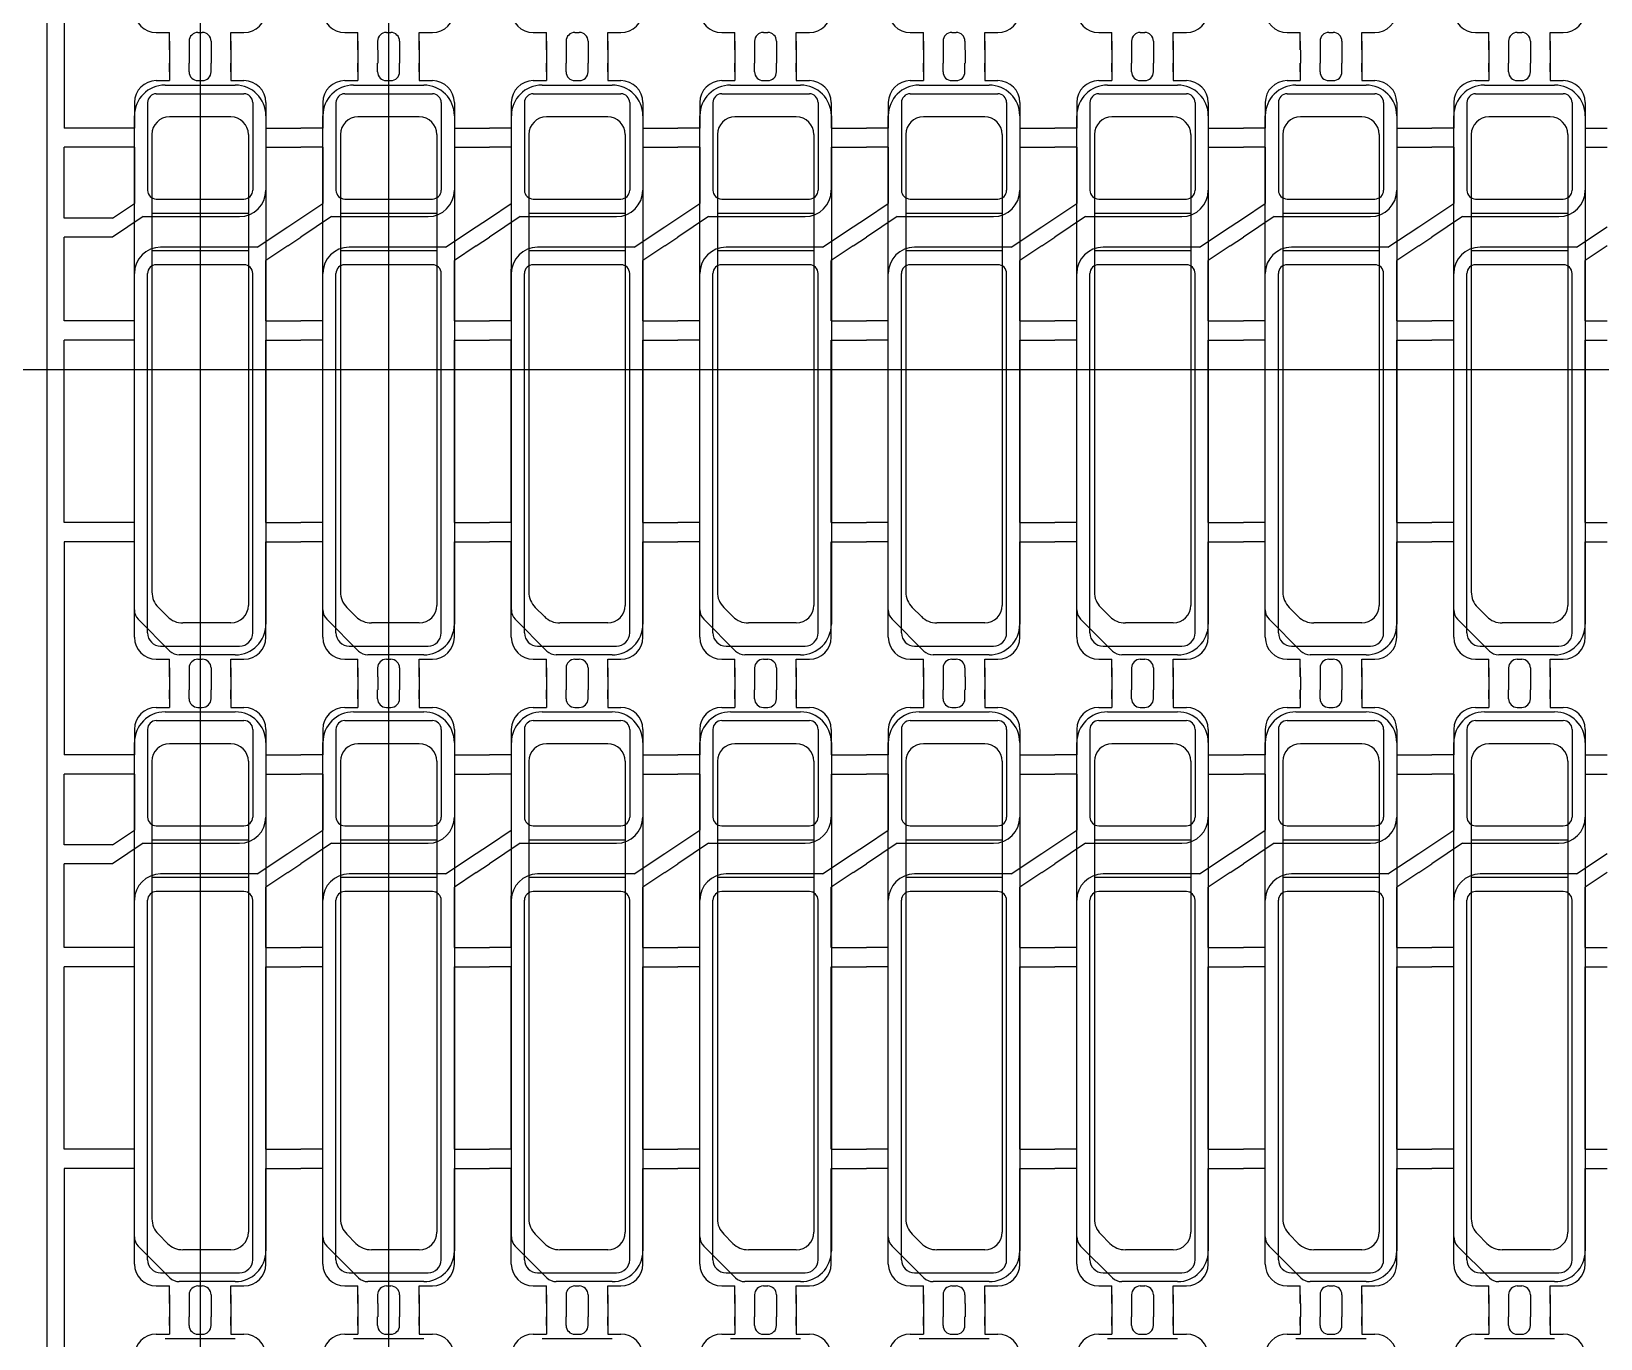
# Model space of a CAD drawing. Header units: millimetres. Extents: x -992 to 1678, y 98 to 1000.
# Drawn here: x -902.51 to -884.61, y 560.32 to 575.23 of the extents above; entities that cross this region are included whole.
import ezdxf

# ---------------------------------------------------------------- set-up
doc = ezdxf.new("R2010")
doc.units = ezdxf.units.MM
doc.linetypes.add('CENTER', pattern=[10.16, 6.35, -1.27, 1.27, -1.27])
doc.linetypes.add('HIDDEN', pattern=[1.905, 1.27, -0.635])
for name, color, linetype in [('1', 3, 'Continuous'), ('b etching', 1, 'Continuous'), ('CEN', 8, 'CENTER'), ('HID', 1, 'HIDDEN'), ('PPA', 2, 'Continuous')]:
    doc.layers.add(name, color=color, linetype=linetype)

# ---------------------------------------------------------------- blocks, each defined once
blk = doc.blocks.new('e1')
at = {"layer": '1'}
for p, q in [((-947.058, 906.581), (-947.058, 906.481)), ((-947.058, 906.481), (-947.058, 906.581)), ((-947.058, 906.581), (-947.058, 906.381)), ((-946.358, 906.581), (-946.358, 906.481)), ((-946.358, 906.481), (-946.358, 906.581)), ((-946.358, 906.581), (-946.358, 906.381)), ((-946.358, 906.381), (-946.208, 906.381)), ((-947.458, 906.131), (-947.458, 905.841)), ((-945.958, 906.131), (-945.958, 905.841)), ((-947.458, 905.841), (-947.708, 905.841)), ((-945.958, 905.841), (-945.708, 905.841)), ((-947.458, 905.621), (-947.708, 905.621)), ((-947.458, 905.621), (-947.458, 904.981)), ((-945.958, 905.621), (-945.958, 905.131)), ((-945.958, 905.621), (-945.708, 905.621)), ((-947.358, 904.831), (-946.258, 904.831)), ((-946.058, 904.481), (-947.158, 904.481)), ((-945.958, 903.641), (-945.958, 904.331)), ((-947.458, 903.641), (-947.458, 904.231)), ((-947.458, 903.641), (-947.708, 903.641)), ((-945.958, 903.641), (-945.708, 903.641)), ((-947.458, 903.421), (-947.708, 903.421)), ((-947.458, 901.341), (-947.458, 903.421)), ((-945.958, 901.341), (-945.958, 903.421)), ((-945.958, 903.421), (-945.708, 903.421)), ((-947.458, 901.341), (-947.708, 901.341)), ((-945.958, 901.341), (-945.708, 901.341)), ((-947.458, 901.121), (-947.708, 901.121)), ((-947.458, 900.031), (-947.458, 901.121)), ((-945.958, 900.031), (-945.958, 901.121)), ((-945.958, 901.121), (-945.708, 901.121)), ((-947.058, 899.581), (-947.058, 899.781)), ((-947.058, 899.581), (-947.058, 899.681)), ((-947.058, 899.681), (-947.058, 899.581)), ((-946.358, 899.781), (-946.208, 899.781)), ((-946.358, 899.581), (-946.358, 899.781)), ((-946.358, 899.581), (-946.358, 899.681)), ((-946.358, 899.681), (-946.358, 899.581))]:
    blk.add_line(p, q, dxfattribs=at)
at = {"layer": '1', "linetype": 'ByBlock'}
for p, q in [((-946.833, 906.481), (-946.833, 906.581)), ((-946.583, 906.481), (-946.583, 906.581)), ((-947.208, 906.381), (-947.058, 906.381)), ((-946.733, 906.381), (-946.683, 906.381)), ((-947.708, 904.814), (-947.458, 904.981)), ((-947.358, 904.831), (-947.708, 904.597)), ((-946.058, 904.481), (-945.708, 904.714)), ((-945.708, 904.497), (-945.958, 904.331)), ((-947.208, 899.781), (-947.058, 899.781)), ((-946.833, 899.681), (-946.833, 899.581)), ((-946.733, 899.781), (-946.683, 899.781)), ((-946.583, 899.681), (-946.583, 899.581))]:
    blk.add_line(p, q, dxfattribs=at)
for centre, start, end in [((-946.733, 906.481), 180, 270), ((-946.683, 906.481), 270, 0), ((-946.733, 899.681), 90, 180), ((-946.683, 899.681), 0, 90)]:
    blk.add_arc(centre, 0.1, start, end, dxfattribs=at)
at = {"layer": '1'}
for centre, radius, start, end in [((-947.208, 906.131), 0.25, 90, 180), ((-946.208, 906.131), 0.25, 0, 90), ((-946.258, 905.131), 0.3, 270, 0), ((-947.158, 904.181), 0.3, 90, 180), ((-947.208, 900.031), 0.25, 180, 270), ((-946.208, 900.031), 0.25, 270, 0)]:
    blk.add_arc(centre, radius, start, end, dxfattribs=at)
blk = doc.blocks.new('e2')
at = {"layer": 'b etching', "linetype": 'ByBlock'}
for p, q in [((-947.308, 906.131), (-947.308, 905.131)), ((-947.208, 906.231), (-946.208, 906.231)), ((-946.108, 906.131), (-946.108, 905.131)), ((-947.208, 905.031), (-946.208, 905.031)), ((-947.308, 900.081), (-947.308, 904.181)), ((-946.208, 904.281), (-947.208, 904.281)), ((-946.108, 900.081), (-946.108, 904.181)), ((-947.158, 899.931), (-946.258, 899.931))]:
    blk.add_line(p, q, dxfattribs=at)
for centre, radius, start, end in [((-947.208, 906.131), 0.1, 90, 180), ((-946.208, 906.131), 0.1, 360, 90), ((-947.208, 905.131), 0.1, 180, 270), ((-946.208, 905.131), 0.1, 270, 360), ((-947.208, 904.181), 0.1, 90, 180), ((-946.208, 904.181), 0.1, 0, 90), ((-947.158, 900.081), 0.15, 180, 270), ((-946.258, 900.081), 0.15, 270, 0)]:
    blk.add_arc(centre, radius, start, end, dxfattribs=at)

msp = doc.modelspace()

# ---------------------------------------------------------------- linework, layer by layer
at = {"layer": '1', "linetype": 'ByBlock'}
for p, q in [((-902.13553085, 576.56062093), (-902.13553085, 574.13062093)), ((-900.93553085, 575.02062093), (-900.93553085, 574.87062093)), ((-900.71053085, 575.02062093), (-900.71053085, 574.87062093)), ((-900.46053085, 575.02062093), (-900.46053085, 574.87062093)), ((-900.23553085, 575.02062093), (-900.23553085, 574.87062093)), ((-898.78553085, 575.02062093), (-898.78553085, 574.87062093)), ((-898.56053085, 575.02062093), (-898.56053085, 574.87062093)), ((-898.31053085, 575.02062093), (-898.31053085, 574.87062093)), ((-898.08553085, 575.02062093), (-898.08553085, 574.87062093)), ((-896.63553085, 575.02062093), (-896.63553085, 574.87062093)), ((-896.41053085, 575.02062093), (-896.41053085, 574.87062093)), ((-896.16053085, 575.02062093), (-896.16053085, 574.87062093)), ((-895.93553085, 575.02062093), (-895.93553085, 574.87062093)), ((-894.48553085, 575.02062093), (-894.48553085, 574.87062093)), ((-894.26053085, 575.02062093), (-894.26053085, 574.87062093)), ((-894.01053085, 575.02062093), (-894.01053085, 574.87062093)), ((-893.78553085, 575.02062093), (-893.78553085, 574.87062093)), ((-892.33553085, 575.02062093), (-892.33553085, 574.87062093)), ((-892.11053085, 575.02062093), (-892.11053085, 574.87062093)), ((-891.86053085, 575.02062093), (-891.86053085, 574.87062093)), ((-891.63553085, 575.02062093), (-891.63553085, 574.87062093)), ((-890.18553085, 575.02062093), (-890.18553085, 574.87062093)), ((-889.96053085, 575.02062093), (-889.96053085, 574.87062093)), ((-889.71053085, 575.02062093), (-889.71053085, 574.87062093)), ((-889.48553085, 575.02062093), (-889.48553085, 574.87062093)), ((-888.03553085, 575.02062093), (-888.03553085, 574.87062093)), ((-887.81053085, 575.02062093), (-887.81053085, 574.87062093)), ((-887.56053085, 575.02062093), (-887.56053085, 574.87062093)), ((-887.33553085, 575.02062093), (-887.33553085, 574.87062093)), ((-885.88553085, 575.02062093), (-885.88553085, 574.87062093)), ((-885.66053085, 575.02062093), (-885.66053085, 574.87062093)), ((-885.41053085, 575.02062093), (-885.41053085, 574.87062093)), ((-885.18553085, 575.02062093), (-885.18553085, 574.87062093)), ((-901.58553085, 574.13062093), (-902.13553085, 574.13062093)), ((-899.58553085, 574.13062093), (-899.43553085, 574.13062093)), ((-897.43553085, 574.13062093), (-897.28553085, 574.13062093)), ((-895.28553085, 574.13062093), (-895.13553085, 574.13062093)), ((-893.13553085, 574.13062093), (-892.98553085, 574.13062093)), ((-890.98553085, 574.13062093), (-890.83553085, 574.13062093)), ((-888.83553085, 574.13062093), (-888.68553085, 574.13062093)), ((-886.68553085, 574.13062093), (-886.53553085, 574.13062093)), ((-901.58553085, 573.91062093), (-902.13553085, 573.91062093)), ((-902.13553085, 573.10395426), (-902.13553085, 573.91062093)), ((-899.58553085, 573.91062093), (-899.43553085, 573.91062093)), ((-897.43553085, 573.91062093), (-897.28553085, 573.91062093)), ((-895.28553085, 573.91062093), (-895.13553085, 573.91062093)), ((-893.13553085, 573.91062093), (-892.98553085, 573.91062093)), ((-890.98553085, 573.91062093), (-890.83553085, 573.91062093)), ((-888.83553085, 573.91062093), (-888.68553085, 573.91062093)), ((-886.68553085, 573.91062093), (-886.53553085, 573.91062093)), ((-901.58553085, 573.10395426), (-902.13553085, 573.10395426)), ((-899.58553085, 573.00395426), (-899.43553085, 573.10395426)), ((-897.43553085, 573.00395426), (-897.28553085, 573.10395426)), ((-895.28553085, 573.00395426), (-895.13553085, 573.10395426)), ((-893.13553085, 573.00395426), (-892.98553085, 573.10395426)), ((-890.98553085, 573.00395426), (-890.83553085, 573.10395426)), ((-888.83553085, 573.00395426), (-888.68553085, 573.10395426)), ((-886.68553085, 573.00395426), (-886.53553085, 573.10395426)), ((-902.13553085, 571.93062093), (-902.13553085, 572.88728759)), ((-901.58553085, 572.88728759), (-902.13553085, 572.88728759)), ((-899.58553085, 572.78728759), (-899.43553085, 572.88728759)), ((-897.43553085, 572.78728759), (-897.28553085, 572.88728759)), ((-895.28553085, 572.78728759), (-895.13553085, 572.88728759)), ((-893.13553085, 572.78728759), (-892.98553085, 572.88728759)), ((-890.98553085, 572.78728759), (-890.83553085, 572.88728759)), ((-888.83553085, 572.78728759), (-888.68553085, 572.88728759)), ((-886.68553085, 572.78728759), (-886.53553085, 572.88728759)), ((-901.58553085, 571.93062093), (-902.13553085, 571.93062093)), ((-899.58553085, 571.93062093), (-899.43553085, 571.93062093)), ((-897.43553085, 571.93062093), (-897.28553085, 571.93062093)), ((-895.28553085, 571.93062093), (-895.13553085, 571.93062093)), ((-893.13553085, 571.93062093), (-892.98553085, 571.93062093)), ((-890.98553085, 571.93062093), (-890.83553085, 571.93062093)), ((-888.83553085, 571.93062093), (-888.68553085, 571.93062093)), ((-886.68553085, 571.93062093), (-886.53553085, 571.93062093)), ((-902.13553085, 569.63062093), (-902.13553085, 571.71062093)), ((-901.58553085, 571.71062093), (-902.13553085, 571.71062093)), ((-899.58553085, 571.71062093), (-899.43553085, 571.71062093)), ((-897.43553085, 571.71062093), (-897.28553085, 571.71062093)), ((-895.28553085, 571.71062093), (-895.13553085, 571.71062093)), ((-893.13553085, 571.71062093), (-892.98553085, 571.71062093)), ((-890.98553085, 571.71062093), (-890.83553085, 571.71062093)), ((-888.83553085, 571.71062093), (-888.68553085, 571.71062093)), ((-886.68553085, 571.71062093), (-886.53553085, 571.71062093)), ((-901.58553085, 569.63062093), (-902.13553085, 569.63062093)), ((-899.58553085, 569.63062093), (-899.43553085, 569.63062093)), ((-897.43553085, 569.63062093), (-897.28553085, 569.63062093)), ((-895.28553085, 569.63062093), (-895.13553085, 569.63062093)), ((-893.13553085, 569.63062093), (-892.98553085, 569.63062093)), ((-890.98553085, 569.63062093), (-890.83553085, 569.63062093)), ((-888.83553085, 569.63062093), (-888.68553085, 569.63062093)), ((-886.68553085, 569.63062093), (-886.53553085, 569.63062093)), ((-901.58553085, 569.41062093), (-902.13553085, 569.41062093)), ((-902.13553085, 569.41062093), (-902.13553085, 566.98062093)), ((-899.58553085, 569.41062093), (-899.43553085, 569.41062093)), ((-897.43553085, 569.41062093), (-897.28553085, 569.41062093)), ((-895.28553085, 569.41062093), (-895.13553085, 569.41062093)), ((-893.13553085, 569.41062093), (-892.98553085, 569.41062093)), ((-890.98553085, 569.41062093), (-890.83553085, 569.41062093)), ((-888.83553085, 569.41062093), (-888.68553085, 569.41062093)), ((-886.68553085, 569.41062093), (-886.53553085, 569.41062093)), ((-900.93553085, 567.87062093), (-900.93553085, 567.72062093)), ((-900.71053085, 567.87062093), (-900.71053085, 567.72062093)), ((-900.46053085, 567.87062093), (-900.46053085, 567.72062093)), ((-900.23553085, 567.87062093), (-900.23553085, 567.72062093)), ((-898.78553085, 567.87062093), (-898.78553085, 567.72062093)), ((-898.56053085, 567.87062093), (-898.56053085, 567.72062093)), ((-898.31053085, 567.87062093), (-898.31053085, 567.72062093)), ((-898.08553085, 567.87062093), (-898.08553085, 567.72062093)), ((-896.63553085, 567.87062093), (-896.63553085, 567.72062093)), ((-896.41053085, 567.87062093), (-896.41053085, 567.72062093)), ((-896.16053085, 567.87062093), (-896.16053085, 567.72062093)), ((-895.93553085, 567.87062093), (-895.93553085, 567.72062093)), ((-894.48553085, 567.87062093), (-894.48553085, 567.72062093)), ((-894.26053085, 567.87062093), (-894.26053085, 567.72062093)), ((-894.01053085, 567.87062093), (-894.01053085, 567.72062093)), ((-893.78553085, 567.87062093), (-893.78553085, 567.72062093)), ((-892.33553085, 567.87062093), (-892.33553085, 567.72062093)), ((-892.11053085, 567.87062093), (-892.11053085, 567.72062093)), ((-891.86053085, 567.87062093), (-891.86053085, 567.72062093)), ((-891.63553085, 567.87062093), (-891.63553085, 567.72062093)), ((-890.18553085, 567.87062093), (-890.18553085, 567.72062093)), ((-889.96053085, 567.87062093), (-889.96053085, 567.72062093)), ((-889.71053085, 567.87062093), (-889.71053085, 567.72062093)), ((-889.48553085, 567.87062093), (-889.48553085, 567.72062093)), ((-888.03553085, 567.87062093), (-888.03553085, 567.72062093)), ((-887.81053085, 567.87062093), (-887.81053085, 567.72062093)), ((-887.56053085, 567.87062093), (-887.56053085, 567.72062093)), ((-887.33553085, 567.87062093), (-887.33553085, 567.72062093)), ((-885.88553085, 567.87062093), (-885.88553085, 567.72062093)), ((-885.66053085, 567.87062093), (-885.66053085, 567.72062093)), ((-885.41053085, 567.87062093), (-885.41053085, 567.72062093)), ((-885.18553085, 567.87062093), (-885.18553085, 567.72062093)), ((-901.58553085, 566.98062093), (-902.13553085, 566.98062093)), ((-899.58553085, 566.98062093), (-899.43553085, 566.98062093)), ((-897.43553085, 566.98062093), (-897.28553085, 566.98062093)), ((-895.28553085, 566.98062093), (-895.13553085, 566.98062093)), ((-893.13553085, 566.98062093), (-892.98553085, 566.98062093)), ((-890.98553085, 566.98062093), (-890.83553085, 566.98062093)), ((-888.83553085, 566.98062093), (-888.68553085, 566.98062093)), ((-886.68553085, 566.98062093), (-886.53553085, 566.98062093)), ((-901.58553085, 566.76062093), (-902.13553085, 566.76062093)), ((-902.13553085, 565.95395426), (-902.13553085, 566.76062093)), ((-899.58553085, 566.76062093), (-899.43553085, 566.76062093)), ((-897.43553085, 566.76062093), (-897.28553085, 566.76062093)), ((-895.28553085, 566.76062093), (-895.13553085, 566.76062093)), ((-893.13553085, 566.76062093), (-892.98553085, 566.76062093)), ((-890.98553085, 566.76062093), (-890.83553085, 566.76062093)), ((-888.83553085, 566.76062093), (-888.68553085, 566.76062093)), ((-886.68553085, 566.76062093), (-886.53553085, 566.76062093)), ((-901.58553085, 565.95395426), (-902.13553085, 565.95395426)), ((-899.58553085, 565.85395426), (-899.43553085, 565.95395426)), ((-897.43553085, 565.85395426), (-897.28553085, 565.95395426)), ((-895.28553085, 565.85395426), (-895.13553085, 565.95395426)), ((-893.13553085, 565.85395426), (-892.98553085, 565.95395426)), ((-890.98553085, 565.85395426), (-890.83553085, 565.95395426)), ((-888.83553085, 565.85395426), (-888.68553085, 565.95395426)), ((-886.68553085, 565.85395426), (-886.53553085, 565.95395426)), ((-902.13553085, 564.78062093), (-902.13553085, 565.73728759)), ((-901.58553085, 565.73728759), (-902.13553085, 565.73728759)), ((-899.58553085, 565.63728759), (-899.43553085, 565.73728759)), ((-897.43553085, 565.63728759), (-897.28553085, 565.73728759)), ((-895.28553085, 565.63728759), (-895.13553085, 565.73728759)), ((-893.13553085, 565.63728759), (-892.98553085, 565.73728759)), ((-890.98553085, 565.63728759), (-890.83553085, 565.73728759)), ((-888.83553085, 565.63728759), (-888.68553085, 565.73728759)), ((-886.68553085, 565.63728759), (-886.53553085, 565.73728759)), ((-901.58553085, 564.78062093), (-902.13553085, 564.78062093)), ((-899.58553085, 564.78062093), (-899.43553085, 564.78062093)), ((-897.43553085, 564.78062093), (-897.28553085, 564.78062093)), ((-895.28553085, 564.78062093), (-895.13553085, 564.78062093)), ((-893.13553085, 564.78062093), (-892.98553085, 564.78062093)), ((-890.98553085, 564.78062093), (-890.83553085, 564.78062093)), ((-888.83553085, 564.78062093), (-888.68553085, 564.78062093)), ((-886.68553085, 564.78062093), (-886.53553085, 564.78062093)), ((-902.13553085, 562.48062093), (-902.13553085, 564.56062093)), ((-901.58553085, 564.56062093), (-902.13553085, 564.56062093)), ((-899.58553085, 564.56062093), (-899.43553085, 564.56062093)), ((-897.43553085, 564.56062093), (-897.28553085, 564.56062093)), ((-895.28553085, 564.56062093), (-895.13553085, 564.56062093)), ((-893.13553085, 564.56062093), (-892.98553085, 564.56062093)), ((-890.98553085, 564.56062093), (-890.83553085, 564.56062093)), ((-888.83553085, 564.56062093), (-888.68553085, 564.56062093)), ((-886.68553085, 564.56062093), (-886.53553085, 564.56062093)), ((-901.58553085, 562.48062093), (-902.13553085, 562.48062093)), ((-899.58553085, 562.48062093), (-899.43553085, 562.48062093)), ((-897.43553085, 562.48062093), (-897.28553085, 562.48062093)), ((-895.28553085, 562.48062093), (-895.13553085, 562.48062093)), ((-893.13553085, 562.48062093), (-892.98553085, 562.48062093)), ((-890.98553085, 562.48062093), (-890.83553085, 562.48062093)), ((-888.83553085, 562.48062093), (-888.68553085, 562.48062093)), ((-886.68553085, 562.48062093), (-886.53553085, 562.48062093)), ((-901.58553085, 562.26062093), (-902.13553085, 562.26062093)), ((-902.13553085, 562.26062093), (-902.13553085, 559.83062093)), ((-899.58553085, 562.26062093), (-899.43553085, 562.26062093)), ((-897.43553085, 562.26062093), (-897.28553085, 562.26062093)), ((-895.28553085, 562.26062093), (-895.13553085, 562.26062093)), ((-893.13553085, 562.26062093), (-892.98553085, 562.26062093)), ((-890.98553085, 562.26062093), (-890.83553085, 562.26062093)), ((-888.83553085, 562.26062093), (-888.68553085, 562.26062093)), ((-886.68553085, 562.26062093), (-886.53553085, 562.26062093)), ((-900.93553085, 560.72062093), (-900.93553085, 560.57062093)), ((-900.71053085, 560.72062093), (-900.71053085, 560.57062093)), ((-900.46053085, 560.72062093), (-900.46053085, 560.57062093)), ((-900.23553085, 560.72062093), (-900.23553085, 560.57062093)), ((-898.78553085, 560.72062093), (-898.78553085, 560.57062093)), ((-898.56053085, 560.72062093), (-898.56053085, 560.57062093)), ((-898.31053085, 560.72062093), (-898.31053085, 560.57062093)), ((-898.08553085, 560.72062093), (-898.08553085, 560.57062093)), ((-896.63553085, 560.72062093), (-896.63553085, 560.57062093)), ((-896.41053085, 560.72062093), (-896.41053085, 560.57062093)), ((-896.16053085, 560.72062093), (-896.16053085, 560.57062093)), ((-895.93553085, 560.72062093), (-895.93553085, 560.57062093)), ((-894.48553085, 560.72062093), (-894.48553085, 560.57062093)), ((-894.26053085, 560.72062093), (-894.26053085, 560.57062093)), ((-894.01053085, 560.72062093), (-894.01053085, 560.57062093)), ((-893.78553085, 560.72062093), (-893.78553085, 560.57062093)), ((-892.33553085, 560.72062093), (-892.33553085, 560.57062093)), ((-892.11053085, 560.72062093), (-892.11053085, 560.57062093)), ((-891.86053085, 560.72062093), (-891.86053085, 560.57062093)), ((-891.63553085, 560.72062093), (-891.63553085, 560.57062093)), ((-890.18553085, 560.72062093), (-890.18553085, 560.57062093)), ((-889.96053085, 560.72062093), (-889.96053085, 560.57062093)), ((-889.71053085, 560.72062093), (-889.71053085, 560.57062093)), ((-889.48553085, 560.72062093), (-889.48553085, 560.57062093)), ((-888.03553085, 560.72062093), (-888.03553085, 560.57062093)), ((-887.81053085, 560.72062093), (-887.81053085, 560.57062093)), ((-887.56053085, 560.72062093), (-887.56053085, 560.57062093)), ((-887.33553085, 560.72062093), (-887.33553085, 560.57062093)), ((-885.88553085, 560.72062093), (-885.88553085, 560.57062093)), ((-885.66053085, 560.72062093), (-885.66053085, 560.57062093)), ((-885.41053085, 560.72062093), (-885.41053085, 560.57062093)), ((-885.18553085, 560.72062093), (-885.18553085, 560.57062093))]:
    msp.add_line(p, q, dxfattribs=at)
at = {"layer": 'CEN', "linetype": 'ByBlock'}
for p, q in [((-900.58553085, 604.77062093), (-900.58553085, 537.97062093)), ((-898.43553085, 604.77062093), (-898.43553085, 537.97062093)), ((-650.66508095, 571.37062093), (-912.43297569, 571.37062093))]:
    msp.add_line(p, q, dxfattribs=at)
at = {"layer": 'HID', "linetype": 'ByBlock'}
msp.add_line((-902.33553085, 596.62062093), (-902.33553085, 546.12062093), dxfattribs=at)
at = {"layer": 'PPA', "linetype": 'ByBlock'}
for p, q in [((-900.98553085, 574.62062093), (-900.18553085, 574.62062093)), ((-898.83553085, 574.62062093), (-898.03553085, 574.62062093)), ((-896.68553085, 574.62062093), (-895.88553085, 574.62062093)), ((-894.53553085, 574.62062093), (-893.73553085, 574.62062093)), ((-892.38553085, 574.62062093), (-891.58553085, 574.62062093)), ((-890.23553085, 574.62062093), (-889.43553085, 574.62062093)), ((-888.08553085, 574.62062093), (-887.28553085, 574.62062093)), ((-885.93553085, 574.62062093), (-885.13553085, 574.62062093)), ((-901.33553085, 568.63275296), (-901.33553085, 574.27062093)), ((-900.23553085, 574.25698456), (-900.93553085, 574.25698456)), ((-899.83553085, 574.27062093), (-899.83553085, 568.47062093)), ((-899.18553085, 568.63275296), (-899.18553085, 574.27062093)), ((-898.08553085, 574.25698456), (-898.78553085, 574.25698456)), ((-897.68553085, 574.27062093), (-897.68553085, 568.47062093)), ((-897.03553085, 568.63275296), (-897.03553085, 574.27062093)), ((-895.93553085, 574.25698456), (-896.63553085, 574.25698456)), ((-895.53553085, 574.27062093), (-895.53553085, 568.47062093)), ((-894.88553085, 568.63275296), (-894.88553085, 574.27062093)), ((-893.78553085, 574.25698456), (-894.48553085, 574.25698456)), ((-893.38553085, 574.27062093), (-893.38553085, 568.47062093)), ((-892.73553085, 568.63275296), (-892.73553085, 574.27062093)), ((-891.63553085, 574.25698456), (-892.33553085, 574.25698456)), ((-891.23553085, 574.27062093), (-891.23553085, 568.47062093)), ((-890.58553085, 568.63275296), (-890.58553085, 574.27062093)), ((-889.48553085, 574.25698456), (-890.18553085, 574.25698456)), ((-889.08553085, 574.27062093), (-889.08553085, 568.47062093)), ((-888.43553085, 568.63275296), (-888.43553085, 574.27062093)), ((-887.33553085, 574.25698456), (-888.03553085, 574.25698456)), ((-886.93553085, 574.27062093), (-886.93553085, 568.47062093)), ((-886.28553085, 568.63275296), (-886.28553085, 574.27062093)), ((-885.18553085, 574.25698456), (-885.88553085, 574.25698456)), ((-884.78553085, 574.27062093), (-884.78553085, 568.47062093)), ((-901.13553085, 574.05698456), (-901.13553085, 568.83781068)), ((-900.03553085, 574.05698456), (-900.03553085, 568.68425729)), ((-898.98553085, 574.05698456), (-898.98553085, 568.83781068)), ((-897.88553085, 574.05698456), (-897.88553085, 568.68425729)), ((-896.83553085, 574.05698456), (-896.83553085, 568.83781068)), ((-895.73553085, 574.05698456), (-895.73553085, 568.68425729)), ((-894.68553085, 574.05698456), (-894.68553085, 568.83781068)), ((-893.58553085, 574.05698456), (-893.58553085, 568.68425729)), ((-892.53553085, 574.05698456), (-892.53553085, 568.83781068)), ((-891.43553085, 574.05698456), (-891.43553085, 568.68425729)), ((-890.38553085, 574.05698456), (-890.38553085, 568.83781068)), ((-889.28553085, 574.05698456), (-889.28553085, 568.68425729)), ((-888.23553085, 574.05698456), (-888.23553085, 568.83781068)), ((-887.13553085, 574.05698456), (-887.13553085, 568.68425729)), ((-886.08553085, 574.05698456), (-886.08553085, 568.83781068)), ((-884.98553085, 574.05698456), (-884.98553085, 568.68425729)), ((-901.13553085, 573.16062093), (-900.03553085, 573.16062093)), ((-898.98553085, 573.16062093), (-897.88553085, 573.16062093)), ((-896.83553085, 573.16062093), (-895.73553085, 573.16062093)), ((-894.68553085, 573.16062093), (-893.58553085, 573.16062093)), ((-892.53553085, 573.16062093), (-891.43553085, 573.16062093)), ((-890.38553085, 573.16062093), (-889.28553085, 573.16062093)), ((-888.23553085, 573.16062093), (-887.13553085, 573.16062093)), ((-886.08553085, 573.16062093), (-884.98553085, 573.16062093)), ((-900.03553085, 572.73062093), (-901.13553085, 572.73062093)), ((-897.88553085, 572.73062093), (-898.98553085, 572.73062093)), ((-895.73553085, 572.73062093), (-896.83553085, 572.73062093)), ((-893.58553085, 572.73062093), (-894.68553085, 572.73062093)), ((-891.43553085, 572.73062093), (-892.53553085, 572.73062093)), ((-889.28553085, 572.73062093), (-890.38553085, 572.73062093)), ((-887.13553085, 572.73062093), (-888.23553085, 572.73062093)), ((-884.98553085, 572.73062093), (-886.08553085, 572.73062093)), ((-901.29159687, 568.52668695), (-900.92946483, 568.16455491)), ((-901.06230754, 568.66103399), (-900.95875415, 568.5574806)), ((-899.14159687, 568.52668695), (-898.77946483, 568.16455491)), ((-898.91230754, 568.66103399), (-898.80875415, 568.5574806)), ((-896.99159687, 568.52668695), (-896.62946483, 568.16455491)), ((-896.76230754, 568.66103399), (-896.65875415, 568.5574806)), ((-894.84159687, 568.52668695), (-894.47946483, 568.16455491)), ((-894.61230754, 568.66103399), (-894.50875415, 568.5574806)), ((-892.69159687, 568.52668695), (-892.32946483, 568.16455491)), ((-892.46230754, 568.66103399), (-892.35875415, 568.5574806)), ((-890.54159687, 568.52668695), (-890.17946483, 568.16455491)), ((-890.31230754, 568.66103399), (-890.20875415, 568.5574806)), ((-888.39159687, 568.52668695), (-888.02946483, 568.16455491)), ((-888.16230754, 568.66103399), (-888.05875415, 568.5574806)), ((-886.24159687, 568.52668695), (-885.87946483, 568.16455491)), ((-886.01230754, 568.66103399), (-885.90875415, 568.5574806)), ((-900.23553085, 568.48425729), (-900.78197746, 568.48425729)), ((-898.08553085, 568.48425729), (-898.63197746, 568.48425729)), ((-895.93553085, 568.48425729), (-896.48197746, 568.48425729)), ((-893.78553085, 568.48425729), (-894.33197746, 568.48425729)), ((-891.63553085, 568.48425729), (-892.18197746, 568.48425729)), ((-889.48553085, 568.48425729), (-890.03197746, 568.48425729)), ((-887.33553085, 568.48425729), (-887.88197746, 568.48425729)), ((-885.18553085, 568.48425729), (-885.73197746, 568.48425729)), ((-900.18553085, 568.12062093), (-900.82339881, 568.12062093)), ((-898.03553085, 568.12062093), (-898.67339881, 568.12062093)), ((-895.88553085, 568.12062093), (-896.52339881, 568.12062093)), ((-893.73553085, 568.12062093), (-894.37339881, 568.12062093)), ((-891.58553085, 568.12062093), (-892.22339881, 568.12062093)), ((-889.43553085, 568.12062093), (-890.07339881, 568.12062093)), ((-887.28553085, 568.12062093), (-887.92339881, 568.12062093)), ((-885.13553085, 568.12062093), (-885.77339881, 568.12062093)), ((-900.98553085, 567.47062093), (-900.18553085, 567.47062093)), ((-898.83553085, 567.47062093), (-898.03553085, 567.47062093)), ((-896.68553085, 567.47062093), (-895.88553085, 567.47062093)), ((-894.53553085, 567.47062093), (-893.73553085, 567.47062093)), ((-892.38553085, 567.47062093), (-891.58553085, 567.47062093)), ((-890.23553085, 567.47062093), (-889.43553085, 567.47062093)), ((-888.08553085, 567.47062093), (-887.28553085, 567.47062093)), ((-885.93553085, 567.47062093), (-885.13553085, 567.47062093)), ((-901.33553085, 561.48275296), (-901.33553085, 567.12062093)), ((-900.23553085, 567.10698456), (-900.93553085, 567.10698456)), ((-899.83553085, 567.12062093), (-899.83553085, 561.32062093)), ((-899.18553085, 561.48275296), (-899.18553085, 567.12062093)), ((-898.08553085, 567.10698456), (-898.78553085, 567.10698456)), ((-897.68553085, 567.12062093), (-897.68553085, 561.32062093)), ((-897.03553085, 561.48275296), (-897.03553085, 567.12062093)), ((-895.93553085, 567.10698456), (-896.63553085, 567.10698456)), ((-895.53553085, 567.12062093), (-895.53553085, 561.32062093)), ((-894.88553085, 561.48275296), (-894.88553085, 567.12062093)), ((-893.78553085, 567.10698456), (-894.48553085, 567.10698456)), ((-893.38553085, 567.12062093), (-893.38553085, 561.32062093)), ((-892.73553085, 561.48275296), (-892.73553085, 567.12062093)), ((-891.63553085, 567.10698456), (-892.33553085, 567.10698456)), ((-891.23553085, 567.12062093), (-891.23553085, 561.32062093)), ((-890.58553085, 561.48275296), (-890.58553085, 567.12062093)), ((-889.48553085, 567.10698456), (-890.18553085, 567.10698456)), ((-889.08553085, 567.12062093), (-889.08553085, 561.32062093)), ((-888.43553085, 561.48275296), (-888.43553085, 567.12062093)), ((-887.33553085, 567.10698456), (-888.03553085, 567.10698456)), ((-886.93553085, 567.12062093), (-886.93553085, 561.32062093)), ((-886.28553085, 561.48275296), (-886.28553085, 567.12062093)), ((-885.18553085, 567.10698456), (-885.88553085, 567.10698456)), ((-884.78553085, 567.12062093), (-884.78553085, 561.32062093)), ((-901.13553085, 566.90698456), (-901.13553085, 561.68781068)), ((-900.03553085, 566.90698456), (-900.03553085, 561.53425729)), ((-898.98553085, 566.90698456), (-898.98553085, 561.68781068)), ((-897.88553085, 566.90698456), (-897.88553085, 561.53425729)), ((-896.83553085, 566.90698456), (-896.83553085, 561.68781068)), ((-895.73553085, 566.90698456), (-895.73553085, 561.53425729)), ((-894.68553085, 566.90698456), (-894.68553085, 561.68781068)), ((-893.58553085, 566.90698456), (-893.58553085, 561.53425729)), ((-892.53553085, 566.90698456), (-892.53553085, 561.68781068)), ((-891.43553085, 566.90698456), (-891.43553085, 561.53425729)), ((-890.38553085, 566.90698456), (-890.38553085, 561.68781068)), ((-889.28553085, 566.90698456), (-889.28553085, 561.53425729)), ((-888.23553085, 566.90698456), (-888.23553085, 561.68781068)), ((-887.13553085, 566.90698456), (-887.13553085, 561.53425729)), ((-886.08553085, 566.90698456), (-886.08553085, 561.68781068)), ((-884.98553085, 566.90698456), (-884.98553085, 561.53425729)), ((-901.13553085, 566.01062093), (-900.03553085, 566.01062093)), ((-898.98553085, 566.01062093), (-897.88553085, 566.01062093)), ((-896.83553085, 566.01062093), (-895.73553085, 566.01062093)), ((-894.68553085, 566.01062093), (-893.58553085, 566.01062093)), ((-892.53553085, 566.01062093), (-891.43553085, 566.01062093)), ((-890.38553085, 566.01062093), (-889.28553085, 566.01062093)), ((-888.23553085, 566.01062093), (-887.13553085, 566.01062093)), ((-886.08553085, 566.01062093), (-884.98553085, 566.01062093)), ((-900.03553085, 565.58062093), (-901.13553085, 565.58062093)), ((-897.88553085, 565.58062093), (-898.98553085, 565.58062093)), ((-895.73553085, 565.58062093), (-896.83553085, 565.58062093)), ((-893.58553085, 565.58062093), (-894.68553085, 565.58062093)), ((-891.43553085, 565.58062093), (-892.53553085, 565.58062093)), ((-889.28553085, 565.58062093), (-890.38553085, 565.58062093)), ((-887.13553085, 565.58062093), (-888.23553085, 565.58062093)), ((-884.98553085, 565.58062093), (-886.08553085, 565.58062093)), ((-901.29159687, 561.37668695), (-900.92946483, 561.01455491)), ((-901.06230754, 561.51103399), (-900.95875415, 561.4074806)), ((-899.14159687, 561.37668695), (-898.77946483, 561.01455491)), ((-898.91230754, 561.51103399), (-898.80875415, 561.4074806)), ((-896.99159687, 561.37668695), (-896.62946483, 561.01455491)), ((-896.76230754, 561.51103399), (-896.65875415, 561.4074806)), ((-894.84159687, 561.37668695), (-894.47946483, 561.01455491)), ((-894.61230754, 561.51103399), (-894.50875415, 561.4074806)), ((-892.69159687, 561.37668695), (-892.32946483, 561.01455491)), ((-892.46230754, 561.51103399), (-892.35875415, 561.4074806)), ((-890.54159687, 561.37668695), (-890.17946483, 561.01455491)), ((-890.31230754, 561.51103399), (-890.20875415, 561.4074806)), ((-888.39159687, 561.37668695), (-888.02946483, 561.01455491)), ((-888.16230754, 561.51103399), (-888.05875415, 561.4074806)), ((-886.24159687, 561.37668695), (-885.87946483, 561.01455491)), ((-886.01230754, 561.51103399), (-885.90875415, 561.4074806)), ((-900.23553085, 561.33425729), (-900.78197746, 561.33425729)), ((-898.08553085, 561.33425729), (-898.63197746, 561.33425729)), ((-895.93553085, 561.33425729), (-896.48197746, 561.33425729)), ((-893.78553085, 561.33425729), (-894.33197746, 561.33425729)), ((-891.63553085, 561.33425729), (-892.18197746, 561.33425729)), ((-889.48553085, 561.33425729), (-890.03197746, 561.33425729)), ((-887.33553085, 561.33425729), (-887.88197746, 561.33425729)), ((-885.18553085, 561.33425729), (-885.73197746, 561.33425729)), ((-900.18553085, 560.97062093), (-900.82339881, 560.97062093)), ((-898.03553085, 560.97062093), (-898.67339881, 560.97062093)), ((-895.88553085, 560.97062093), (-896.52339881, 560.97062093)), ((-893.73553085, 560.97062093), (-894.37339881, 560.97062093)), ((-891.58553085, 560.97062093), (-892.22339881, 560.97062093)), ((-889.43553085, 560.97062093), (-890.07339881, 560.97062093)), ((-887.28553085, 560.97062093), (-887.92339881, 560.97062093)), ((-885.13553085, 560.97062093), (-885.77339881, 560.97062093)), ((-900.98553085, 560.32062093), (-900.18553085, 560.32062093)), ((-898.83553085, 560.32062093), (-898.03553085, 560.32062093)), ((-896.68553085, 560.32062093), (-895.88553085, 560.32062093)), ((-894.53553085, 560.32062093), (-893.73553085, 560.32062093)), ((-892.38553085, 560.32062093), (-891.58553085, 560.32062093)), ((-890.23553085, 560.32062093), (-889.43553085, 560.32062093)), ((-888.08553085, 560.32062093), (-887.28553085, 560.32062093)), ((-885.93553085, 560.32062093), (-885.13553085, 560.32062093))]:
    msp.add_line(p, q, dxfattribs=at)
for centre, radius, start, end in [((-900.98553085, 574.27062093), 0.35, 90, 180), ((-900.18553085, 574.27062093), 0.35, 0, 90), ((-898.83553085, 574.27062093), 0.35, 90, 180), ((-898.03553085, 574.27062093), 0.35, 0, 90), ((-896.68553085, 574.27062093), 0.35, 90, 180), ((-895.88553085, 574.27062093), 0.35, 0, 90), ((-894.53553085, 574.27062093), 0.35, 90, 180), ((-893.73553085, 574.27062093), 0.35, 0, 90), ((-892.38553085, 574.27062093), 0.35, 90, 180), ((-891.58553085, 574.27062093), 0.35, 0, 90), ((-890.23553085, 574.27062093), 0.35, 90, 180), ((-889.43553085, 574.27062093), 0.35, 0, 90), ((-888.08553085, 574.27062093), 0.35, 90, 180), ((-887.28553085, 574.27062093), 0.35, 0, 90), ((-885.93553085, 574.27062093), 0.35, 90, 180), ((-885.13553085, 574.27062093), 0.35, 0, 90), ((-900.93553085, 574.05698456), 0.2, 90, 180), ((-900.23553085, 574.05698456), 0.2, 0, 90), ((-898.78553085, 574.05698456), 0.2, 90, 180), ((-898.08553085, 574.05698456), 0.2, 0, 90), ((-896.63553085, 574.05698456), 0.2, 90, 180), ((-895.93553085, 574.05698456), 0.2, 0, 90), ((-894.48553085, 574.05698456), 0.2, 90, 180), ((-893.78553085, 574.05698456), 0.2, 0, 90), ((-892.33553085, 574.05698456), 0.2, 90, 180), ((-891.63553085, 574.05698456), 0.2, 0, 90), ((-890.18553085, 574.05698456), 0.2, 90, 180), ((-889.48553085, 574.05698456), 0.2, 0, 90), ((-888.03553085, 574.05698456), 0.2, 90, 180), ((-887.33553085, 574.05698456), 0.2, 0, 90), ((-885.88553085, 574.05698456), 0.2, 90, 180), ((-885.18553085, 574.05698456), 0.2, 0, 90), ((-900.88553085, 568.83781068), 0.25, 180, 225), ((-900.23553085, 568.68425729), 0.2, 270, 0), ((-898.73553085, 568.83781068), 0.25, 180, 225), ((-898.08553085, 568.68425729), 0.2, 270, 0), ((-896.58553085, 568.83781068), 0.25, 180, 225), ((-895.93553085, 568.68425729), 0.2, 270, 0), ((-894.43553085, 568.83781068), 0.25, 180, 225), ((-893.78553085, 568.68425729), 0.2, 270, 0), ((-892.28553085, 568.83781068), 0.25, 180, 225), ((-891.63553085, 568.68425729), 0.2, 270, 0), ((-890.13553085, 568.83781068), 0.25, 180, 225), ((-889.48553085, 568.68425729), 0.2, 270, 0), ((-887.98553085, 568.83781068), 0.25, 180, 225), ((-887.33553085, 568.68425729), 0.2, 270, 0), ((-885.83553085, 568.83781068), 0.25, 180, 225), ((-885.18553085, 568.68425729), 0.2, 270, 0), ((-901.18553085, 568.63275296), 0.15, 180, 225), ((-900.78197746, 568.73425729), 0.25, 225, 270), ((-899.03553085, 568.63275296), 0.15, 180, 225), ((-898.63197746, 568.73425729), 0.25, 225, 270), ((-896.88553085, 568.63275296), 0.15, 180, 225), ((-896.48197746, 568.73425729), 0.25, 225, 270), ((-894.73553085, 568.63275296), 0.15, 180, 225), ((-894.33197746, 568.73425729), 0.25, 225, 270), ((-892.58553085, 568.63275296), 0.15, 180, 225), ((-892.18197746, 568.73425729), 0.25, 225, 270), ((-890.43553085, 568.63275296), 0.15, 180, 225), ((-890.03197746, 568.73425729), 0.25, 225, 270), ((-888.28553085, 568.63275296), 0.15, 180, 225), ((-887.88197746, 568.73425729), 0.25, 225, 270), ((-886.13553085, 568.63275296), 0.15, 180, 225), ((-885.73197746, 568.73425729), 0.25, 225, 270), ((-900.18553085, 568.47062093), 0.35, 270, 0), ((-898.03553085, 568.47062093), 0.35, 270, 0), ((-895.88553085, 568.47062093), 0.35, 270, 0), ((-893.73553085, 568.47062093), 0.35, 270, 0), ((-891.58553085, 568.47062093), 0.35, 270, 0), ((-889.43553085, 568.47062093), 0.35, 270, 0), ((-887.28553085, 568.47062093), 0.35, 270, 0), ((-885.13553085, 568.47062093), 0.35, 270, 0), ((-900.82339881, 568.27062093), 0.15, 225, 270), ((-898.67339881, 568.27062093), 0.15, 225, 270), ((-896.52339881, 568.27062093), 0.15, 225, 270), ((-894.37339881, 568.27062093), 0.15, 225, 270), ((-892.22339881, 568.27062093), 0.15, 225, 270), ((-890.07339881, 568.27062093), 0.15, 225, 270), ((-887.92339881, 568.27062093), 0.15, 225, 270), ((-885.77339881, 568.27062093), 0.15, 225, 270), ((-900.98553085, 567.12062093), 0.35, 90, 180), ((-900.18553085, 567.12062093), 0.35, 0, 90), ((-898.83553085, 567.12062093), 0.35, 90, 180), ((-898.03553085, 567.12062093), 0.35, 0, 90), ((-896.68553085, 567.12062093), 0.35, 90, 180), ((-895.88553085, 567.12062093), 0.35, 0, 90), ((-894.53553085, 567.12062093), 0.35, 90, 180), ((-893.73553085, 567.12062093), 0.35, 0, 90), ((-892.38553085, 567.12062093), 0.35, 90, 180), ((-891.58553085, 567.12062093), 0.35, 0, 90), ((-890.23553085, 567.12062093), 0.35, 90, 180), ((-889.43553085, 567.12062093), 0.35, 0, 90), ((-888.08553085, 567.12062093), 0.35, 90, 180), ((-887.28553085, 567.12062093), 0.35, 0, 90), ((-885.93553085, 567.12062093), 0.35, 90, 180), ((-885.13553085, 567.12062093), 0.35, 0, 90), ((-900.93553085, 566.90698456), 0.2, 90, 180), ((-900.23553085, 566.90698456), 0.2, 0, 90), ((-898.78553085, 566.90698456), 0.2, 90, 180), ((-898.08553085, 566.90698456), 0.2, 0, 90), ((-896.63553085, 566.90698456), 0.2, 90, 180), ((-895.93553085, 566.90698456), 0.2, 0, 90), ((-894.48553085, 566.90698456), 0.2, 90, 180), ((-893.78553085, 566.90698456), 0.2, 0, 90), ((-892.33553085, 566.90698456), 0.2, 90, 180), ((-891.63553085, 566.90698456), 0.2, 0, 90), ((-890.18553085, 566.90698456), 0.2, 90, 180), ((-889.48553085, 566.90698456), 0.2, 0, 90), ((-888.03553085, 566.90698456), 0.2, 90, 180), ((-887.33553085, 566.90698456), 0.2, 0, 90), ((-885.88553085, 566.90698456), 0.2, 90, 180), ((-885.18553085, 566.90698456), 0.2, 0, 90), ((-900.88553085, 561.68781068), 0.25, 180, 225), ((-900.23553085, 561.53425729), 0.2, 270, 0), ((-898.73553085, 561.68781068), 0.25, 180, 225), ((-898.08553085, 561.53425729), 0.2, 270, 0), ((-896.58553085, 561.68781068), 0.25, 180, 225), ((-895.93553085, 561.53425729), 0.2, 270, 0), ((-894.43553085, 561.68781068), 0.25, 180, 225), ((-893.78553085, 561.53425729), 0.2, 270, 0), ((-892.28553085, 561.68781068), 0.25, 180, 225), ((-891.63553085, 561.53425729), 0.2, 270, 0), ((-890.13553085, 561.68781068), 0.25, 180, 225), ((-889.48553085, 561.53425729), 0.2, 270, 0), ((-887.98553085, 561.68781068), 0.25, 180, 225), ((-887.33553085, 561.53425729), 0.2, 270, 0), ((-885.83553085, 561.68781068), 0.25, 180, 225), ((-885.18553085, 561.53425729), 0.2, 270, 0), ((-901.18553085, 561.48275296), 0.15, 180, 225), ((-900.78197746, 561.58425729), 0.25, 225, 270), ((-899.03553085, 561.48275296), 0.15, 180, 225), ((-898.63197746, 561.58425729), 0.25, 225, 270), ((-896.88553085, 561.48275296), 0.15, 180, 225), ((-896.48197746, 561.58425729), 0.25, 225, 270), ((-894.73553085, 561.48275296), 0.15, 180, 225), ((-894.33197746, 561.58425729), 0.25, 225, 270), ((-892.58553085, 561.48275296), 0.15, 180, 225), ((-892.18197746, 561.58425729), 0.25, 225, 270), ((-890.43553085, 561.48275296), 0.15, 180, 225), ((-890.03197746, 561.58425729), 0.25, 225, 270), ((-888.28553085, 561.48275296), 0.15, 180, 225), ((-887.88197746, 561.58425729), 0.25, 225, 270), ((-886.13553085, 561.48275296), 0.15, 180, 225), ((-885.73197746, 561.58425729), 0.25, 225, 270), ((-900.18553085, 561.32062093), 0.35, 270, 0), ((-898.03553085, 561.32062093), 0.35, 270, 0), ((-895.88553085, 561.32062093), 0.35, 270, 0), ((-893.73553085, 561.32062093), 0.35, 270, 0), ((-891.58553085, 561.32062093), 0.35, 270, 0), ((-889.43553085, 561.32062093), 0.35, 270, 0), ((-887.28553085, 561.32062093), 0.35, 270, 0), ((-885.13553085, 561.32062093), 0.35, 270, 0), ((-900.82339881, 561.12062093), 0.15, 225, 270), ((-898.67339881, 561.12062093), 0.15, 225, 270), ((-896.52339881, 561.12062093), 0.15, 225, 270), ((-894.37339881, 561.12062093), 0.15, 225, 270), ((-892.22339881, 561.12062093), 0.15, 225, 270), ((-890.07339881, 561.12062093), 0.15, 225, 270), ((-887.92339881, 561.12062093), 0.15, 225, 270), ((-885.77339881, 561.12062093), 0.15, 225, 270)]:
    msp.add_arc(centre, radius, start, end, dxfattribs=at)

# ---------------------------------------------------------------- block references
at = {"linetype": 'ByBlock'}
for name, p in [('e1', (46.12201547, -324.56006667)), ('e1', (48.27201547, -324.56006667)), ('e1', (50.42201547, -324.56006667)), ('e1', (52.57201547, -324.56006667)), ('e1', (54.72201547, -324.56006667)), ('e1', (56.87201547, -324.56006667)), ('e1', (59.02201547, -324.56006667)), ('e1', (61.17201547, -324.56006667)), ('e1', (46.12201547, -331.71006667)), ('e1', (48.27201547, -331.71006667)), ('e1', (50.42201547, -331.71006667)), ('e1', (52.57201547, -331.71006667)), ('e1', (54.72201547, -331.71006667)), ('e1', (56.87201547, -331.71006667)), ('e1', (59.02201547, -331.71006667)), ('e1', (61.17201547, -331.71006667)), ('e2', (46.12201547, -331.71006667)), ('e2', (48.27201547, -331.71006667)), ('e2', (50.42201547, -331.71006667)), ('e2', (52.57201547, -331.71006667)), ('e2', (54.72201547, -331.71006667)), ('e2', (56.87201547, -331.71006667)), ('e2', (59.02201547, -331.71006667)), ('e2', (61.17201547, -331.71006667)), ('e1', (46.12201547, -338.86006667)), ('e1', (48.27201547, -338.86006667)), ('e1', (50.42201547, -338.86006667)), ('e1', (52.57201547, -338.86006667)), ('e1', (54.72201547, -338.86006667)), ('e1', (56.87201547, -338.86006667)), ('e1', (59.02201547, -338.86006667)), ('e1', (61.17201547, -338.86006667)), ('e2', (46.12201547, -338.86006667)), ('e2', (48.27201547, -338.86006667)), ('e2', (50.42201547, -338.86006667)), ('e2', (52.57201547, -338.86006667)), ('e2', (54.72201547, -338.86006667)), ('e2', (56.87201547, -338.86006667)), ('e2', (59.02201547, -338.86006667)), ('e2', (61.17201547, -338.86006667)), ('e1', (46.12201547, -346.01006667)), ('e1', (48.27201547, -346.01006667)), ('e1', (50.42201547, -346.01006667)), ('e1', (52.57201547, -346.01006667)), ('e1', (54.72201547, -346.01006667)), ('e1', (56.87201547, -346.01006667)), ('e1', (59.02201547, -346.01006667)), ('e1', (61.17201547, -346.01006667))]:
    msp.add_blockref(name, p, dxfattribs=at)

doc.saveas('drawing.dxf')
